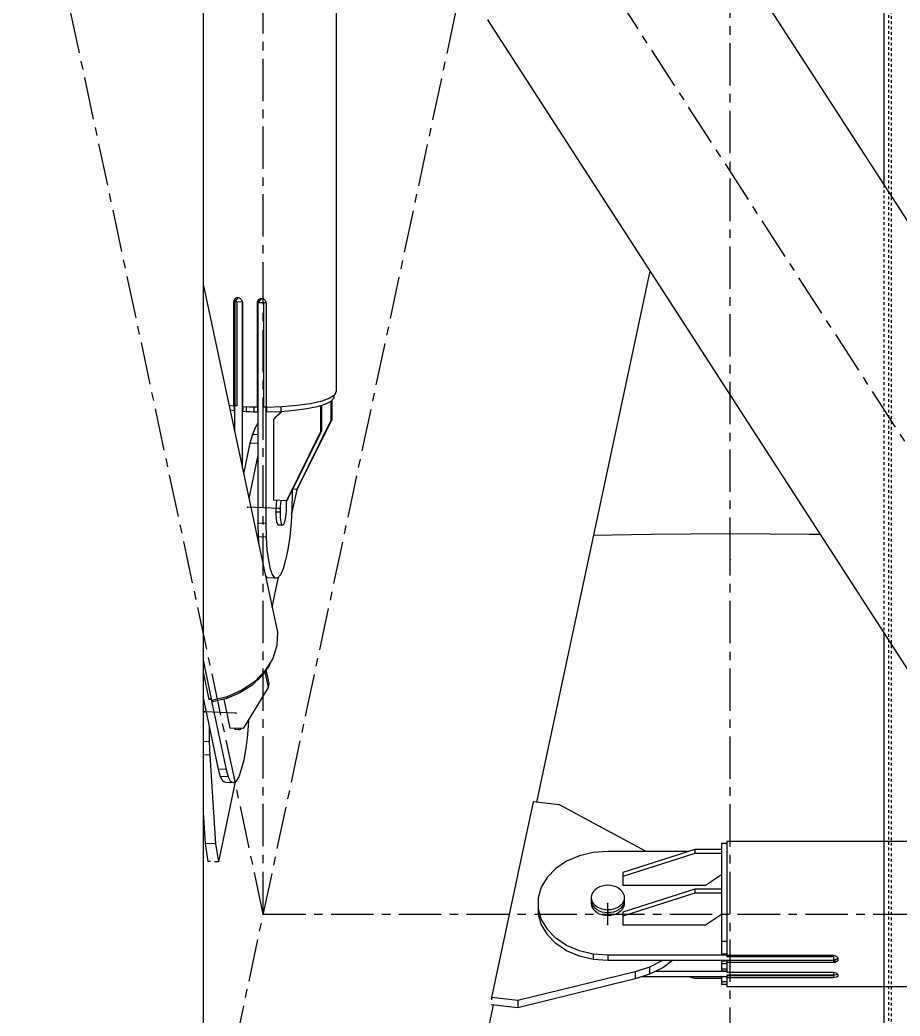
# Model space of a CAD drawing. Header units: millimetres. Extents: x 5143 to 30813, y 232 to 21408.
# Drawn here: x 11881.9 to 12046.8, y 3011.1 to 3197.9 of the extents above; entities that cross this region are included whole.
import ezdxf

# ---------------------------------------------------------------- set-up
doc = ezdxf.new("R2010")
doc.units = ezdxf.units.MM
doc.header["$LTSCALE"] = 0.25
for name, pattern in [('CENTER', [50.8, 31.75, -6.35, 6.35, -6.35]), ('XKITLINE00', [0]), ('XKITLINE02', [4, 2, -2])]:
    doc.linetypes.add(name, pattern=pattern)

msp = doc.modelspace()

# ---------------------------------------------------------------- linework, layer by layer
at = {"color": 8, "linetype": 'CENTER'}
for p, q in [((12015, 3096.7), (12015, 4763.35)), ((11927.5, 3030.27), (11927.5, 3850.27)), ((11840, 2620.27), (12015, 3440.27)), ((12370, 2620.27), (11840, 3440.27)), ((11927.5, 3030.27), (11840, 3440.27)), ((11930.44, 3106.29), (11924.55, 3106.53)), ((12015, 1442.74), (12015, 3096.7)), ((11922.38, 3067.94), (11916.48, 3068.18)), ((11992.05, 3028.27), (11992.05, 3032.28)), ((11927.5, 3030.27), (12282.5, 3030.27))]:
    msp.add_line(p, q, dxfattribs=at)
at = {"color": 3, "linetype": 'XKITLINE02'}
for p, q in [((12044.65, 4168.77), (12044.65, 3002.41)), ((12045.18, 4166.61), (12045.18, 3000.84)), ((12043.8, 3166.99), (12043.8, 3082.92))]:
    msp.add_line(p, q, dxfattribs=at)
at = {"color": 7, "linetype": 'XKITLINE00'}
for p, q in [((12043.8, 3417.45), (12043.8, 3166.99)), ((12043.8, 3082.92), (12043.8, 3000.64))]:
    msp.add_line(p, q, dxfattribs=at)
at = {"color": 8, "linetype": 'XKITLINE00'}
for p, q in [((11941.14, 3240.92), (11941.14, 3128.29)), ((11916.2, 3225.04), (11916.2, 2655.53)), ((12007.57, 3223.04), (12240.5, 2862.66)), ((11969.57, 3197.83), (11969.49, 3197.89)), ((11969.49, 3197.89), (12202.42, 2837.5)), ((11969.63, 3197.84), (11969.57, 3197.83)), ((11969.63, 3197.93), (11969.63, 3197.84)), ((11999.94, 3150.78), (11978.7, 3051.26)), ((11916.2, 3148.38), (11930.13, 3083.1)), ((11922, 3145.29), (11921.94, 3145.04)), ((11922.06, 3145.17), (11921.94, 3145.04)), ((11921.94, 3145.04), (11921.94, 3125.5)), ((11922.1, 3145.51), (11922, 3145.29)), ((11922.1, 3145.42), (11922.06, 3145.17)), ((11922.06, 3145.17), (11922.06, 3125.64)), ((11922.28, 3145.68), (11922.1, 3145.51)), ((11922.19, 3145.6), (11922.1, 3145.42)), ((11922.73, 3145.81), (11922.13, 3145.13)), ((11922.52, 3145.05), (11922.13, 3145.13)), ((11922.13, 3145.13), (11922.13, 3125.59)), ((11922.5, 3145.78), (11922.28, 3145.68)), ((11922.76, 3145.81), (11922.5, 3145.78)), ((11922.52, 3145.05), (11922.52, 3125.52)), ((11923.55, 3145.01), (11922.52, 3145.05)), ((11923.01, 3145.75), (11922.76, 3145.81)), ((11923.24, 3145.62), (11923.01, 3145.75)), ((11923.24, 3145.62), (11923.42, 3145.42)), ((11923.42, 3145.42), (11923.53, 3145.18)), ((11923.53, 3145.18), (11923.57, 3144.92)), ((11923.55, 3145.01), (11923.55, 3113.92)), ((11926.36, 3145.07), (11926.32, 3144.81)), ((11926.44, 3144.94), (11926.32, 3144.81)), ((11926.49, 3145.29), (11926.36, 3145.07)), ((11926.48, 3145.19), (11926.36, 3145.07)), ((11926.48, 3145.19), (11926.44, 3144.94)), ((11926.44, 3144.94), (11926.44, 3125.4)), ((11926.58, 3145.38), (11926.48, 3145.19)), ((11926.67, 3145.48), (11926.49, 3145.29)), ((11927.15, 3145.62), (11926.5, 3144.89)), ((11926.91, 3145.59), (11926.67, 3145.48)), ((11927.18, 3145.63), (11926.91, 3145.59)), ((11927.44, 3145.58), (11927.18, 3145.63)), ((11927.68, 3145.46), (11927.44, 3145.58)), ((11927.87, 3145.27), (11927.68, 3145.46)), ((11927.87, 3145.27), (11927.97, 3145.04)), ((11927.97, 3145.04), (11928.03, 3144.78)), ((11923.57, 3144.92), (11923.57, 3125.39)), ((11926.32, 3144.81), (11926.32, 3125.28)), ((11927.52, 3144.85), (11926.5, 3144.89)), ((11926.5, 3144.89), (11926.5, 3103.58)), ((11928.01, 3144.88), (11927.52, 3144.85)), ((11927.52, 3144.85), (11927.52, 3125.31)), ((11928.02, 3144.84), (11928.02, 3125.35)), ((11928.03, 3144.78), (11928.03, 3125.25)), ((11922.13, 3130.73), (11922.06, 3130.73)), ((11926.5, 3128.66), (11926.44, 3128.6)), ((11941.14, 3128.29), (11940.9, 3127.63)), ((11938.45, 3126.44), (11936.37, 3125.95)), ((11939.99, 3127), (11938.45, 3126.44)), ((11940.18, 3126.39), (11939.14, 3125.85)), ((11940.9, 3127.63), (11939.99, 3127)), ((11940.13, 3126.36), (11940.13, 3122.79)), ((11940.69, 3126.96), (11940.18, 3126.39)), ((11940.32, 3126.54), (11940.32, 3123)), ((11940.69, 3127.49), (11940.69, 3126.96)), ((11921.94, 3125.5), (11921.05, 3125.62)), ((11922.02, 3124.61), (11921.25, 3124.71)), ((11922.06, 3125.64), (11921.94, 3125.5)), ((11922.13, 3125.71), (11922.02, 3125.59)), ((11922.02, 3125.59), (11922.02, 3124.61)), ((11922.08, 3124.68), (11922.02, 3124.61)), ((11922.13, 3125.59), (11922.08, 3125.54)), ((11922.52, 3125.52), (11922.08, 3125.54)), ((11922.08, 3125.54), (11922.08, 3120.82)), ((11922.52, 3125.52), (11922.13, 3125.59)), ((11924.92, 3125.3), (11923.57, 3125.39)), ((11923.63, 3125.39), (11923.63, 3124.48)), ((11924.31, 3124.44), (11923.63, 3124.48)), ((11924.31, 3125.34), (11924.31, 3124.44)), ((11924.99, 3124.41), (11924.31, 3124.44)), ((11926.32, 3125.28), (11924.92, 3125.3)), ((11925.69, 3124.38), (11924.99, 3124.41)), ((11925.69, 3125.29), (11925.69, 3124.38)), ((11926.44, 3125.4), (11926.32, 3125.28)), ((11926.5, 3125.47), (11926.38, 3125.35)), ((11926.38, 3125.35), (11926.38, 3124.37)), ((11926.5, 3124.49), (11926.38, 3124.37)), ((11928.02, 3125.35), (11927.52, 3125.31)), ((11927.97, 3125.3), (11927.52, 3125.31)), ((11928.02, 3125.35), (11927.97, 3125.3)), ((11927.97, 3125.3), (11927.97, 3103.52)), ((11930.99, 3125.35), (11928.03, 3125.25)), ((11928.11, 3125.25), (11928.11, 3124.36)), ((11930.79, 3124.45), (11928.11, 3124.36)), ((11930.94, 3124.46), (11929.4, 3123)), ((11930.9, 3124.46), (11929.59, 3123.21)), ((11930.79, 3125.34), (11930.79, 3124.45)), ((11933.34, 3124.65), (11930.79, 3124.45)), ((11933.84, 3125.59), (11930.99, 3125.35)), ((11935.64, 3124.96), (11933.34, 3124.65)), ((11936.37, 3125.95), (11933.84, 3125.59)), ((11937.6, 3125.37), (11935.64, 3124.96)), ((11938.22, 3125.56), (11937.6, 3125.37)), ((11938.24, 3125.56), (11938.22, 3125.56)), ((11938.25, 3125.57), (11938.24, 3125.56)), ((11938.24, 3125.56), (11938.24, 3120.68)), ((11939.14, 3125.85), (11938.25, 3125.57)), ((11938.43, 3125.63), (11938.43, 3120.89)), ((11926.38, 3124.37), (11925.69, 3124.38)), ((11929.59, 3123.21), (11929.4, 3123)), ((11929.4, 3123), (11929.4, 3107.86)), ((11940.13, 3122.79), (11933.75, 3109.87)), ((11940.32, 3123), (11933.93, 3110.08)), ((11940.32, 3123), (11940.13, 3122.79)), ((11925.94, 3121.45), (11925.45, 3120.19)), ((11926.45, 3122.29), (11925.94, 3121.45)), ((11926.5, 3122.33), (11926.45, 3122.29)), ((11938.24, 3120.68), (11931.86, 3107.76)), ((11938.43, 3120.89), (11932.05, 3107.97)), ((11938.43, 3120.89), (11938.24, 3120.68)), ((11925.45, 3120.19), (11924.98, 3118.55)), ((11926.5, 3120.14), (11925.45, 3120.19)), ((11924.98, 3118.55), (11923.78, 3112.83)), ((11926.5, 3118.49), (11924.98, 3118.55)), ((11926.5, 3116.32), (11924.78, 3108.16)), ((11933.75, 3109.81), (11932.8, 3105.31)), ((11932.91, 3109.72), (11932.91, 3109.06)), ((11933.75, 3109.87), (11933, 3109.9)), ((11933.74, 3109.86), (11933.75, 3109.81)), ((11933.93, 3110.08), (11933.75, 3109.87)), ((11931.86, 3107.76), (11929.4, 3107.86)), ((11929.99, 3107.73), (11929.93, 3107.23)), ((11930.01, 3107.83), (11929.99, 3107.73)), ((11930.78, 3107.7), (11930.72, 3107.2)), ((11930.8, 3107.8), (11930.78, 3107.7)), ((11931.78, 3107.76), (11931.8, 3107.43)), ((11932.05, 3107.97), (11931.86, 3107.76)), ((11932.91, 3109.06), (11932.86, 3106.34)), ((11929.87, 3106.17), (11929.86, 3105.63)), ((11929.89, 3106.71), (11929.87, 3106.17)), ((11929.93, 3107.23), (11929.89, 3106.71)), ((11930.65, 3106.13), (11930.64, 3105.6)), ((11930.68, 3106.67), (11930.65, 3106.13)), ((11930.72, 3107.2), (11930.68, 3106.67)), ((11931.78, 3105.83), (11931.73, 3105.31)), ((11931.8, 3106.37), (11931.78, 3105.83)), ((11931.8, 3107.43), (11931.81, 3106.91)), ((11931.81, 3106.91), (11931.8, 3106.37)), ((11932.86, 3106.34), (11932.7, 3103.61)), ((11929.86, 3105.63), (11929.87, 3105.12)), ((11930.64, 3105.6), (11929.86, 3105.63)), ((11929.87, 3105.12), (11929.89, 3104.64)), ((11929.89, 3104.64), (11929.93, 3104.21)), ((11929.93, 3104.21), (11929.99, 3103.84)), ((11930.64, 3105.6), (11930.65, 3105.08)), ((11930.65, 3105.08), (11930.68, 3104.6)), ((11930.68, 3104.6), (11930.72, 3104.17)), ((11930.72, 3104.17), (11930.78, 3103.81)), ((11931.52, 3103.96), (11931.43, 3103.63)), ((11931.6, 3104.36), (11931.52, 3103.96)), ((11931.68, 3104.81), (11931.6, 3104.36)), ((11931.73, 3105.31), (11931.68, 3104.81)), ((11927.97, 3103.52), (11926.5, 3103.58)), ((11926.5, 3103.58), (11926.55, 3100.98)), ((11927.97, 3103.52), (11928.02, 3100.92)), ((11929.99, 3103.84), (11930.07, 3103.55)), ((11930.07, 3103.55), (11930.15, 3103.34)), ((11930.15, 3103.34), (11930.24, 3103.22)), ((11930.34, 3103.19), (11930.24, 3103.22)), ((11931.13, 3103.16), (11930.34, 3103.19)), ((11930.78, 3103.81), (11930.85, 3103.51)), ((11930.85, 3103.51), (11930.93, 3103.31)), ((11930.93, 3103.31), (11931.03, 3103.19)), ((11931.13, 3103.16), (11931.03, 3103.19)), ((11931.23, 3103.23), (11931.13, 3103.16)), ((11931.33, 3103.39), (11931.23, 3103.23)), ((11931.43, 3103.63), (11931.33, 3103.39)), ((11932.7, 3103.61), (11932.44, 3101.01)), ((11928.02, 3100.92), (11926.55, 3100.98)), ((11926.55, 3100.98), (11926.66, 3099.34)), ((11928.02, 3100.92), (11928.18, 3098.55)), ((11932.44, 3101.01), (11932.1, 3098.63)), ((11992.88, 3101.32), (11989.37, 3101.24)), ((12000.13, 3101.44), (11992.88, 3101.32)), ((12007.53, 3101.51), (12000.13, 3101.44)), ((12015, 3101.53), (12007.53, 3101.51)), ((12022.46, 3101.51), (12015, 3101.53)), ((12029.86, 3101.44), (12022.46, 3101.51)), ((12031.85, 3101.41), (12029.86, 3101.44)), ((11928.18, 3098.55), (11928.44, 3096.53)), ((11932.1, 3098.63), (11931.68, 3096.59)), ((11928.44, 3096.53), (11928.79, 3094.93)), ((11931.68, 3096.59), (11931.21, 3094.98)), ((11928.79, 3094.93), (11929.2, 3093.82)), ((11931.21, 3094.98), (11930.7, 3093.85)), ((11927.86, 3093.74), (11928.2, 3093.33)), ((11929.68, 3093.26), (11928.2, 3093.33)), ((11930.3, 3093.4), (11929.12, 3087.81)), ((11929.2, 3093.82), (11929.68, 3093.26)), ((11930.18, 3093.27), (11929.68, 3093.26)), ((11930.7, 3093.85), (11930.18, 3093.27)), ((11930.13, 3083.1), (11930.03, 3080.63)), ((11930.03, 3080.63), (11929.27, 3078.19)), ((11916.2, 3077.86), (11917.8, 3070.33)), ((11929.27, 3078.19), (11927.87, 3075.9)), ((11927.87, 3075.9), (11925.91, 3073.88)), ((11928.59, 3076.84), (11927.77, 3075.71)), ((11928, 3076.03), (11928.53, 3073.53)), ((11928.94, 3077.65), (11928.59, 3076.84)), ((11916.2, 3075.61), (11917.29, 3070.51)), ((11927.17, 3074.88), (11925.32, 3073.15)), ((11927.76, 3075.69), (11927.17, 3074.88)), ((11927.76, 3075.67), (11927.75, 3075.67)), ((11927.77, 3075.71), (11927.76, 3075.67)), ((11927.76, 3075.67), (11928.39, 3072.73)), ((11923.48, 3072.22), (11920.71, 3071.02)), ((11925.32, 3073.15), (11923.11, 3071.74)), ((11925.91, 3073.88), (11923.48, 3072.22)), ((11928.39, 3072.73), (11923.7, 3065.05)), ((11928.53, 3073.53), (11928.39, 3072.73)), ((11916.2, 3070.83), (11919.06, 3057.42)), ((11916.2, 3070.8), (11916.2, 3070.76)), ((11916.2, 3070.27), (11916.27, 3069.9)), ((11917.73, 3070.68), (11917.29, 3070.51)), ((11917.73, 3070.49), (11917.29, 3070.51)), ((11917.75, 3070.59), (11917.73, 3070.49)), ((11917.73, 3070.49), (11920.53, 3057.36)), ((11920.71, 3071.02), (11917.8, 3070.33)), ((11917.92, 3070.36), (11917.98, 3070.07)), ((11920.63, 3070.7), (11917.98, 3070.07)), ((11920.09, 3070.57), (11921.25, 3065.15)), ((11920.57, 3070.98), (11920.63, 3070.7)), ((11923.11, 3071.74), (11920.63, 3070.7)), ((11916.27, 3069.9), (11916.2, 3069.9)), ((11916.33, 3070.21), (11916.27, 3069.9)), ((11924.72, 3066.55), (11924.51, 3063.88)), ((11924.73, 3066.73), (11924.72, 3066.55)), ((11917.34, 3065.45), (11917.34, 3065.2)), ((11917.34, 3065.2), (11917.36, 3062.54)), ((11923.7, 3065.05), (11921.25, 3065.15)), ((11922.03, 3065.12), (11922.1, 3064.97)), ((11922.1, 3064.97), (11922.19, 3064.86)), ((11923.08, 3064.82), (11922.29, 3064.85)), ((11922.82, 3065.08), (11922.89, 3064.93)), ((11922.89, 3064.93), (11922.98, 3064.83)), ((11923.08, 3064.82), (11922.98, 3064.83)), ((11923.18, 3064.9), (11923.08, 3064.82)), ((11923.27, 3065.06), (11923.18, 3064.9)), ((11924.51, 3063.88), (11924.21, 3061.38)), ((11917.36, 3062.54), (11916.2, 3062.59)), ((11917.36, 3062.54), (11917.47, 3060.05)), ((11924.21, 3061.38), (11923.82, 3059.17)), ((11917.47, 3060.05), (11916.2, 3060.1)), ((11917.47, 3060.05), (11918.53, 3043.43)), ((11923.82, 3059.17), (11923.37, 3057.34)), ((11920.53, 3057.36), (11919.06, 3057.42)), ((11919.06, 3057.42), (11919.44, 3056.05)), ((11920.53, 3057.36), (11920.91, 3055.99)), ((11923.37, 3057.34), (11922.88, 3055.98)), ((11920.91, 3055.99), (11919.44, 3056.05)), ((11919.44, 3056.05), (11919.89, 3055.2)), ((11920.91, 3055.99), (11921.36, 3055.14)), ((11922.88, 3055.98), (11922.36, 3055.13)), ((11922.23, 3055.06), (11919.07, 3040.04)), ((11920.38, 3054.91), (11919.89, 3055.2)), ((11921.85, 3054.85), (11920.38, 3054.91)), ((11921.85, 3054.85), (11921.36, 3055.14)), ((11922.36, 3055.13), (11921.85, 3054.85)), ((11978.08, 3051.34), (11970.24, 3014.62)), ((11983.02, 3050.75), (11978.08, 3051.34)), ((11999.27, 3042.02), (11983.02, 3050.75)), ((11916.2, 3049.34), (11916.57, 3043.51)), ((11918.53, 3043.43), (11916.57, 3043.51)), ((11916.57, 3043.51), (11917.11, 3040.12)), ((11918.53, 3043.43), (11919.07, 3040.04)), ((12008.35, 3042.39), (11994.85, 3038.04)), ((12013.35, 3042.39), (12008.35, 3042.39)), ((12008.35, 3042.39), (12008.35, 3041.65)), ((12013.35, 3043.48), (12013.35, 3042.39)), ((12014.35, 3043.48), (12013.35, 3043.48)), ((12013.35, 3042.39), (12013.35, 3042.35)), ((12013.35, 3042.35), (12013.35, 3034.24)), ((12014.35, 3043.9), (12014.35, 3022.47)), ((12069.02, 3043.9), (12014.35, 3043.9)), ((11986.73, 3041.18), (11984.35, 3040.16)), ((11989.33, 3041.81), (11986.73, 3041.18)), ((11992.05, 3042.02), (11989.33, 3041.81)), ((12007.21, 3042.02), (11992.05, 3042.02)), ((12008.35, 3041.65), (11994.85, 3037.3)), ((12013.35, 3041.65), (12008.35, 3041.65)), ((11917.61, 3040.1), (11917.11, 3040.12)), ((11919.07, 3040.04), (11918.32, 3040.07)), ((11982.32, 3038.8), (11980.71, 3037.15)), ((11984.35, 3040.16), (11982.32, 3038.8)), ((11980.71, 3037.15), (11979.59, 3035.29)), ((11994.85, 3038.04), (11994.85, 3035.63)), ((12013.35, 3037.63), (12010.35, 3035.63)), ((11979.59, 3035.29), (11979.03, 3033.3)), ((11989.68, 3034.83), (11989.37, 3034.5)), ((11990.06, 3035.12), (11989.68, 3034.83)), ((11990.5, 3035.35), (11990.06, 3035.12)), ((11990.99, 3035.52), (11990.5, 3035.35)), ((11991.51, 3035.62), (11990.99, 3035.52)), ((11992.05, 3035.66), (11991.51, 3035.62)), ((11992.59, 3035.62), (11992.05, 3035.66)), ((11993.11, 3035.52), (11992.59, 3035.62)), ((11993.6, 3035.35), (11993.11, 3035.52)), ((11994.05, 3035.12), (11993.6, 3035.35)), ((11994.43, 3034.83), (11994.05, 3035.12)), ((11994.43, 3034.83), (11994.74, 3034.5)), ((12010.35, 3035.63), (11994.85, 3035.63)), ((12008.35, 3034.95), (11994.85, 3030.61)), ((12013.35, 3034.95), (12008.35, 3034.95)), ((12008.35, 3034.95), (12008.35, 3034.21)), ((11979.03, 3033.3), (11979.03, 3030.26)), ((11989, 3033.75), (11988.95, 3033.35)), ((11988.95, 3033.35), (11989, 3032.95)), ((11988.95, 3033.35), (11988.95, 3032.82)), ((11989.14, 3034.14), (11989, 3033.75)), ((11989, 3032.95), (11989.14, 3032.56)), ((11989.37, 3034.5), (11989.14, 3034.14)), ((11994.74, 3034.5), (11994.97, 3034.14)), ((12008.35, 3034.21), (11994.85, 3029.86)), ((11994.97, 3034.14), (11995.11, 3033.75)), ((11995.11, 3032.95), (11994.97, 3032.56)), ((11995.11, 3033.75), (11995.15, 3033.35)), ((11995.15, 3033.35), (11995.11, 3032.95)), ((11995.15, 3033.35), (11995.15, 3032.82)), ((12013.35, 3034.21), (12008.35, 3034.21)), ((12013.35, 3034.24), (12013.35, 3034.21)), ((12013.35, 3034.21), (12013.35, 3034.2)), ((12013.35, 3034.2), (12013.35, 3022.77)), ((11979.03, 3031.26), (11979.59, 3029.27)), ((11988.95, 3032.82), (11989, 3032.42)), ((11988.95, 3032.82), (11988.95, 3032.28)), ((11988.95, 3032.82), (11989, 3032.42)), ((11988.95, 3032.28), (11989, 3031.88)), ((11989, 3032.42), (11989.14, 3032.03)), ((11989, 3032.42), (11989.14, 3032.03)), ((11989, 3031.88), (11989.14, 3031.49)), ((11989.14, 3032.56), (11989.37, 3032.2)), ((11989.14, 3032.03), (11989.37, 3031.66)), ((11989.14, 3032.03), (11989.37, 3031.66)), ((11989.14, 3031.49), (11989.37, 3031.13)), ((11989.37, 3032.2), (11989.68, 3031.87)), ((11989.37, 3031.66), (11989.68, 3031.33)), ((11989.37, 3031.66), (11989.68, 3031.33)), ((11989.37, 3031.13), (11989.68, 3030.8)), ((11990.06, 3031.59), (11989.68, 3031.87)), ((11990.06, 3031.05), (11989.68, 3031.33)), ((11990.06, 3031.05), (11989.68, 3031.33)), ((11990.5, 3031.35), (11990.06, 3031.59)), ((11990.5, 3030.82), (11990.06, 3031.05)), ((11990.5, 3030.82), (11990.06, 3031.05)), ((11990.99, 3031.18), (11990.5, 3031.35)), ((11991.51, 3031.08), (11990.99, 3031.18)), ((11992.05, 3031.05), (11991.51, 3031.08)), ((11992.59, 3031.08), (11992.05, 3031.05)), ((11992.05, 3031.05), (11992.05, 3030.51)), ((11993.11, 3031.18), (11992.59, 3031.08)), ((11993.6, 3031.35), (11993.11, 3031.18)), ((11994.05, 3031.59), (11993.6, 3031.35)), ((11994.05, 3031.05), (11993.6, 3030.82)), ((11994.05, 3031.05), (11993.6, 3030.82)), ((11994.43, 3031.87), (11994.05, 3031.59)), ((11994.43, 3031.33), (11994.05, 3031.05)), ((11994.43, 3031.33), (11994.05, 3031.05)), ((11994.74, 3032.2), (11994.43, 3031.87)), ((11994.74, 3031.66), (11994.43, 3031.33)), ((11994.74, 3031.66), (11994.43, 3031.33)), ((11994.74, 3031.13), (11994.43, 3030.8)), ((11994.97, 3032.56), (11994.74, 3032.2)), ((11994.97, 3032.03), (11994.74, 3031.66)), ((11994.97, 3032.03), (11994.74, 3031.66)), ((11994.97, 3031.49), (11994.74, 3031.13)), ((11995.11, 3032.42), (11994.97, 3032.03)), ((11995.11, 3032.42), (11994.97, 3032.03)), ((11995.11, 3031.88), (11994.97, 3031.49)), ((11995.15, 3032.82), (11995.11, 3032.42)), ((11995.15, 3032.82), (11995.11, 3032.42)), ((11995.15, 3032.28), (11995.11, 3031.88)), ((11995.15, 3032.82), (11995.15, 3032.28)), ((11979.03, 3030.26), (11979.59, 3028.27)), ((11979.59, 3029.27), (11980.71, 3027.41)), ((11990.06, 3030.52), (11989.68, 3030.8)), ((11990.5, 3030.28), (11990.06, 3030.52)), ((11990.99, 3030.65), (11990.5, 3030.82)), ((11990.99, 3030.65), (11990.5, 3030.82)), ((11990.99, 3030.11), (11990.5, 3030.28)), ((11991.51, 3030.55), (11990.99, 3030.65)), ((11991.51, 3030.55), (11990.99, 3030.65)), ((11991.51, 3030.01), (11990.99, 3030.11)), ((11992.05, 3030.51), (11991.51, 3030.55)), ((11992.05, 3030.51), (11991.51, 3030.55)), ((11992.05, 3029.98), (11991.51, 3030.01)), ((11992.59, 3030.55), (11992.05, 3030.51)), ((11992.59, 3030.55), (11992.05, 3030.51)), ((11992.05, 3030.51), (11992.05, 3029.98)), ((11992.59, 3030.01), (11992.05, 3029.98)), ((11993.11, 3030.65), (11992.59, 3030.55)), ((11993.11, 3030.65), (11992.59, 3030.55)), ((11993.11, 3030.11), (11992.59, 3030.01)), ((11993.6, 3030.82), (11993.11, 3030.65)), ((11993.6, 3030.82), (11993.11, 3030.65)), ((11993.6, 3030.28), (11993.11, 3030.11)), ((11994.05, 3030.52), (11993.6, 3030.28)), ((11994.43, 3030.8), (11994.05, 3030.52)), ((11994.85, 3030.61), (11994.85, 3028.19)), ((12013.35, 3030.2), (12010.35, 3028.19)), ((11979.59, 3028.27), (11980.71, 3026.41)), ((11980.71, 3027.41), (11982.32, 3025.76)), ((12010.35, 3028.19), (11994.85, 3028.19)), ((11980.71, 3026.41), (11982.32, 3024.76)), ((11984.35, 3024.4), (11982.32, 3025.76)), ((11984.35, 3023.4), (11982.32, 3024.76)), ((11986.73, 3023.38), (11984.35, 3024.4)), ((12014.35, 3025.15), (12013.35, 3025.15)), ((11986.73, 3022.38), (11984.35, 3023.4)), ((11989.33, 3022.75), (11986.73, 3023.38)), ((11989.33, 3021.75), (11986.73, 3022.38)), ((11989.33, 3022.75), (11989.33, 3021.75)), ((11992.05, 3022.54), (11989.33, 3022.75)), ((11992.05, 3021.54), (11989.33, 3021.75)), ((11992.05, 3022.54), (11992.05, 3021.54)), ((12014.35, 3022.54), (11992.05, 3022.54)), ((12014.35, 3022.77), (12013.35, 3022.77)), ((12034.35, 3022.47), (12014.35, 3022.47)), ((12014.35, 3022.47), (12014.35, 3022.24)), ((12034.35, 3022.24), (12014.35, 3022.24)), ((12034.62, 3022.41), (12034.35, 3022.47)), ((12034.35, 3022.47), (12034.35, 3021.54)), ((12034.85, 3022.34), (12034.62, 3022.41)), ((12034.85, 3021.75), (12034.62, 3021.66)), ((12035.04, 3022.19), (12034.85, 3022.34)), ((12035.04, 3021.89), (12034.85, 3021.75)), ((12035.04, 3022.19), (12035.16, 3022.02)), ((12035.14, 3022.04), (12035.04, 3021.89)), ((12035.16, 3022.02), (12035.2, 3021.82)), ((12035.2, 3021.82), (12035.16, 3021.62)), ((12034.35, 3021.54), (11992.05, 3021.54)), ((11999.9, 3020.32), (11997.17, 3019.44)), ((12002.32, 3021.54), (11999.9, 3020.32)), ((11999.9, 3020.32), (11999.9, 3018.98)), ((12002.37, 3020.22), (11999.9, 3018.98)), ((12004.17, 3021.54), (12002.37, 3020.22)), ((12013.35, 3021.54), (12013.35, 3019.54)), ((12014.35, 3021.41), (12013.35, 3021.41)), ((12014.35, 3020.91), (12013.35, 3020.91)), ((12014.35, 3019.97), (12013.35, 3019.97)), ((12014.35, 3021.54), (12014.35, 3021.18)), ((12014.35, 3021.54), (12014.35, 3021.41)), ((12014.35, 3021.18), (12014.35, 3019.31)), ((12034.35, 3021.18), (12014.35, 3021.18)), ((12034.62, 3021.66), (12034.35, 3021.63)), ((12034.35, 3021.54), (12034.35, 3021.18)), ((12034.62, 3021.21), (12034.35, 3021.18)), ((12034.62, 3021.66), (12034.62, 3021.21)), ((12034.85, 3021.3), (12034.62, 3021.21)), ((12035.04, 3021.44), (12034.85, 3021.3)), ((12035.16, 3021.62), (12035.04, 3021.44)), ((11997.17, 3019.44), (11975.18, 3014.04)), ((11997.17, 3018.1), (11975.18, 3012.7)), ((11997.17, 3019.44), (11997.17, 3018.1)), ((11999.9, 3018.98), (11997.17, 3018.1)), ((12014.35, 3018.53), (11998.5, 3018.53)), ((12014.35, 3019.53), (12000.99, 3019.53)), ((12008.35, 3018.16), (12007.21, 3018.53)), ((12013.35, 3018.16), (12008.35, 3018.16)), ((12014.35, 3019.54), (12013.35, 3019.54)), ((12013.35, 3018.53), (12013.35, 3017.07)), ((12034.35, 3019.31), (12014.35, 3019.31)), ((12034.35, 3018.83), (12014.35, 3018.83)), ((12014.35, 3018.83), (12014.35, 3018.53)), ((12034.35, 3018.72), (12014.35, 3018.72)), ((12014.35, 3018.53), (12014.35, 3018.32)), ((12014.35, 3018.32), (12014.35, 3016.65)), ((12034.35, 3018.32), (12014.35, 3018.32)), ((12034.62, 3019.28), (12034.35, 3019.31)), ((12034.35, 3019.31), (12034.35, 3018.72)), ((12034.62, 3018.81), (12034.35, 3018.79)), ((12034.35, 3018.72), (12034.35, 3018.32)), ((12034.62, 3018.35), (12034.35, 3018.32)), ((12034.85, 3019.21), (12034.62, 3019.28)), ((12034.85, 3018.86), (12034.62, 3018.81)), ((12034.85, 3018.41), (12034.62, 3018.35)), ((12035.04, 3019.1), (12034.85, 3019.21)), ((12034.89, 3018.87), (12034.85, 3018.86)), ((12035.04, 3018.52), (12034.87, 3018.42)), ((12035.04, 3018.96), (12034.89, 3018.87)), ((12035.04, 3019.1), (12035.16, 3018.96)), ((12035.1, 3019.03), (12035.04, 3018.96)), ((12035.16, 3018.66), (12035.04, 3018.52)), ((12035.16, 3018.96), (12035.2, 3018.81)), ((12035.2, 3018.81), (12035.16, 3018.66)), ((12014.35, 3017.58), (12013.35, 3017.58)), ((12014.35, 3017.07), (12013.35, 3017.07)), ((12086.63, 3016.65), (12014.35, 3016.65)), ((11970.24, 3014.62), (11970.24, 3014.16)), ((11975.18, 3014.04), (11970.24, 3014.62)), ((11970.59, 3013.24), (11918.63, 2769.79)), ((11970.24, 3013.31), (11970.24, 3013.28)), ((11975.18, 3012.7), (11970.24, 3013.28)), ((11975.18, 3014.04), (11975.18, 3012.7))]:
    msp.add_line(p, q, dxfattribs=at)
for centre in [(11924.55, 3106.53), (11930.44, 3106.29), (12015, 3096.7), (12015, 3096.7), (11916.48, 3068.18), (11922.38, 3067.94), (11992.05, 3032.28), (11927.5, 3030.27), (11927.5, 3030.27), (11927.5, 3030.27), (11992.05, 3028.27)]:
    msp.add_circle(centre, 0.05, dxfattribs=at)

doc.saveas('drawing.dxf')
